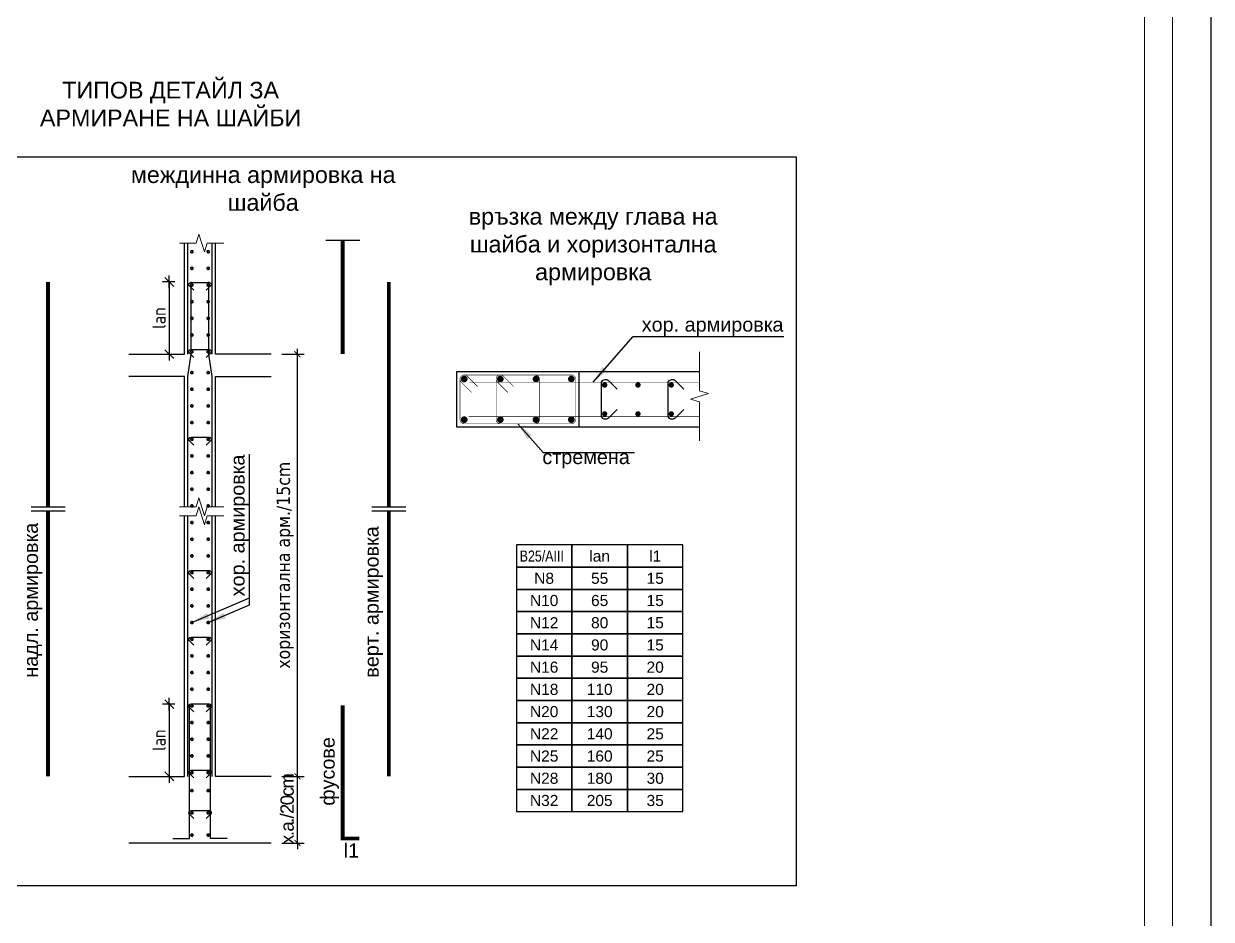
# Model space of a CAD drawing. Header units: millimetres. Extents: x 879 to 91735, y -13728 to 454.
# Drawn here: x 12829 to 13899, y -12524 to -11718 of the extents above; entities that cross this region are included whole.
import ezdxf
from ezdxf.enums import TextEntityAlignment as Align

# ---------------------------------------------------------------- set-up
doc = ezdxf.new("R2010")
doc.units = ezdxf.units.MM
doc.linetypes.add('HIDDEN', pattern=[9.525, 6.35, -3.175])
for name, color, linetype, lineweight in [('0_txt', 7, 'Continuous', 18), ('1K_koti_razrezi', 3, 'Continuous', 25), ('1K_text-koloni', 3, 'Continuous', 35), ('k_dim', 2, 'Continuous', 18), ('TABLICA', 40, 'Continuous', 30)]:
    doc.layers.add(name, color=color, linetype=linetype, lineweight=lineweight)
for name, color, linetype in [('1K_SHA', 134, 'Continuous'), ('k_arm', 40, 'Continuous'), ('k_dim_arm', 54, 'Continuous'), ('k_nadpisi', 8, 'Continuous'), ('k_punktir', 9, 'HIDDEN')]:
    doc.layers.add(name, color=color, linetype=linetype)
doc.styles.add('ARIAL', font='ARIAL.TTF')
doc.styles.add('DIM', font='romans.shx', dxfattribs={"width": 0.85})
doc.styles.get("Standard").update_dxf_attribs({"font": 'TAHOMA.TTF'})
doc.styles.add('Z1', font='ARIAL.TTF')
doc.dimstyles.new('k_x0.5', dxfattribs={"dimscale": 4.8, "dimtxt": 2.5, "dimasz": 1.125, "dimexe": 1.25, "dimexo": 2, "dimtad": 1, "dimdec": 1, "dimlfac": 0.5, "dimrnd": 0.5, "dimtxsty": 'Standard', "dimblk": 'ARCHTICK', "dimcen": 2.5, "dimdle": 1, "dimclrd": 8, "dimclre": 9, "dimclrt": 256, "dimadec": 1, "dimazin": 0, "dimtfac": 1, "dimtdec": 1, "dimtix": 1, "dimtmove": 2, "dimatfit": 3, "dimfxl": 0, "dimarcsym": 0})
doc.dimstyles.new('k_zoni', dxfattribs={"dimscale": 4, "dimtxt": 2.5, "dimasz": 4, "dimexe": 0, "dimexo": 0, "dimtad": 1, "dimdec": 1, "dimrnd": 1, "dimtxsty": 'Standard', "dimcen": 2.5, "dimse1": 1, "dimse2": 1, "dimclrd": 256, "dimclre": 8, "dimclrt": 256, "dimadec": 1, "dimazin": 0, "dimtfac": 1, "dimtdec": 1, "dimtix": 1, "dimtmove": 0, "dimatfit": 3, "dimfxl": 0, "dimarcsym": 0})
doc.dimstyles.new('RAZR1', dxfattribs={"dimtxt": 12, "dimasz": 1, "dimexe": 0.3, "dimexo": 0, "dimgap": 0, "dimtad": 0, "dimrnd": 0.1, "dimzin": 14, "dimdsep": 46, "dimtxsty": 'DIM', "dimblk": 'DIM2', "dimcen": 0.09, "dimse1": 1, "dimse2": 1, "dimclrd": 256, "dimclre": 256, "dimclrt": 41, "dimadec": 8, "dimazin": 0, "dimtfac": 2.307692, "dimtix": 1, "dimtmove": 2, "dimatfit": 3, "dimldrblk": 'DIM2', "dimfxl": 0, "dimtvp": 0.769231, "dimtolj": 1, "dimtzin": 14, "dimarcsym": 0})

# ---------------------------------------------------------------- blocks, each defined once
blk = doc.blocks.new('DIM2')
for p, q in [((-5.7, 0), (5.7, 0)), ((4, 4), (-4, -4)), ((0, -5), (0, 6))]:
    blk.add_line(p, q)
blk = doc.blocks.new('*D1716')
at = {"layer": '1K_koti_razrezi', "lineweight": -2}
blk.add_line((12960.5, -11950.9), (12960.5, -12013.9), dxfattribs=at)
at = {"layer": 'Defpoints', "color": 0}
for p in [(12980.2, -11949.9), (12960.5, -12014.9), (12974.2, -12014.9)]:
    blk.add_point(p, dxfattribs=at)
at = {"layer": '1K_koti_razrezi', "lineweight": -2}
for p, rotation in [((12960.5, -11949.9), 90), ((12960.5, -12014.9), 270)]:
    blk.add_blockref('DIM2', p, dxfattribs=dict(at, rotation=rotation))
at = {"layer": '1K_koti_razrezi', "color": 41, "insert": (12951.3, -11982.4), "char_height": 12, "attachment_point": 5, "rotation": 90, "style": 'DIM'}
blk.add_mtext('\\A1;lan', dxfattribs=at)
blk = doc.blocks.new('*D1717')
at = {"layer": '1K_koti_razrezi', "lineweight": -2}
blk.add_line((12960.5, -12330.9), (12960.5, -12393.9), dxfattribs=at)
at = {"layer": 'Defpoints', "color": 0}
for p in [(12980.2, -12329.9), (12960.5, -12394.9), (12974.2, -12394.9)]:
    blk.add_point(p, dxfattribs=at)
at = {"layer": '1K_koti_razrezi', "lineweight": -2}
for p, rotation in [((12960.5, -12329.9), 90), ((12960.5, -12394.9), 270)]:
    blk.add_blockref('DIM2', p, dxfattribs=dict(at, rotation=rotation))
at = {"layer": '1K_koti_razrezi', "color": 41, "insert": (12951.3, -12362.4), "char_height": 12, "attachment_point": 5, "rotation": 90, "style": 'DIM'}
blk.add_mtext('\\A1;lan', dxfattribs=at)
blk = doc.blocks.new('_ARCHTICK')
at = {"color": 0, "linetype": 'ByBlock', "const_width": 0.15}
blk.add_lwpolyline([(-0.5, -0.5), (0.5, 0.5)], dxfattribs=at)
blk = doc.blocks.new('*D1720')
at = {"layer": '1K_koti_razrezi', "color": 8, "lineweight": -2}
for p, q in [((13075.9, -12394.9), (13075.9, -12389.5)), ((13075.9, -12454.9), (13075.9, -12394.9)), ((13075.9, -12454.9), (13075.9, -12460.3))]:
    blk.add_line(p, q, dxfattribs=at)
at = {"layer": '1K_koti_razrezi', "color": 9, "lineweight": -2}
for p, q in [((13061.8, -12394.9), (13081.9, -12394.9)), ((13061.8, -12454.9), (13081.9, -12454.9))]:
    blk.add_line(p, q, dxfattribs=at)
at = {"layer": 'Defpoints', "color": 0}
for p in [(13052.2, -12394.9), (13075.9, -12394.9), (13052.2, -12454.9)]:
    blk.add_point(p, dxfattribs=at)
at = {"layer": '1K_koti_razrezi', "color": 8, "lineweight": -2, "xscale": 5.399999999999999, "yscale": 5.399999999999999, "zscale": 5.399999999999999}
for p, rotation in [((13075.9, -12394.9), 270), ((13075.9, -12454.9), 90)]:
    blk.add_blockref('_ARCHTICK', p, dxfattribs=dict(at, rotation=rotation))
at = {"layer": '1K_koti_razrezi', "insert": (13066.7, -12424.9), "char_height": 12, "attachment_point": 5, "rotation": 90}
blk.add_mtext('{\\fArial|b0|i0|c204|p34;\\T0.8;х.а./20cm}', dxfattribs=at)
blk = doc.blocks.new('*D1721')
at = {"layer": '1K_koti_razrezi', "color": 9, "lineweight": -2}
for p, q in [((13061.8, -12014.9), (13081.9, -12014.9)), ((13061.8, -12394.9), (13081.9, -12394.9))]:
    blk.add_line(p, q, dxfattribs=at)
at = {"layer": '1K_koti_razrezi', "color": 8, "lineweight": -2}
blk.add_line((13075.9, -12399.7), (13075.9, -12010.1), dxfattribs=at)
at = {"layer": 'Defpoints', "color": 0}
for p in [(13052.2, -12014.9), (13075.9, -12014.9), (13052.2, -12394.9)]:
    blk.add_point(p, dxfattribs=at)
at = {"layer": '1K_koti_razrezi', "color": 8, "lineweight": -2, "xscale": 5.399999999999999, "yscale": 5.399999999999999, "zscale": 5.399999999999999}
for p, rotation in [((13075.9, -12014.9), 90), ((13075.9, -12394.9), 270)]:
    blk.add_blockref('_ARCHTICK', p, dxfattribs=dict(at, rotation=rotation))
at = {"layer": '1K_koti_razrezi', "insert": (13064.9, -12204.9), "char_height": 12, "attachment_point": 5, "rotation": 90}
blk.add_mtext('{\\fTahoma|b0|i0|c204|p34;хоризонтална арм./15cm}', dxfattribs=at)

msp = doc.modelspace()

# ---------------------------------------------------------------- linework, layer by layer
at = {"layer": '0_txt'}
msp.add_lwpolyline([(7612.993, -13693.429), (13863.775, -13693.429), (13863.775, -10763.429), (7612.993, -10763.429), (7612.993, -13693.429)], dxfattribs=at)
msp.add_lwpolyline([(7637.993, -13668.429), (13838.775, -13668.429), (13838.775, -10788.429), (7637.993, -10788.429)], close=True, dxfattribs=at)
at = {"layer": '1K_SHA'}
msp.add_line((12924.237, -12454.893), (13052.237, -12454.893), dxfattribs=at)
for points in [[(12924.237, -12014.893), (12974.237, -12014.893), (12974.237, -11914.893)], [(13052.237, -12014.893), (13002.237, -12014.893), (13002.237, -11914.893)], [(12974.237, -12152.304), (12974.237, -12034.893), (12924.237, -12034.893)], [(13002.237, -12152.304), (13002.237, -12034.893), (13052.237, -12034.893)], [(13219.329, -12030.568), (13329.329, -12030.568), (13329.329, -12080.568), (13219.329, -12080.568), (13219.329, -12030.568)], [(13219.329, -12030.568), (13437.982, -12030.568)], [(13437.982, -12080.568), (13219.329, -12080.568), (13219.329, -12030.568)], [(12924.237, -12394.893), (12974.237, -12394.893), (12974.237, -12160.386)], [(13052.237, -12394.893), (13002.237, -12394.893), (13002.237, -12160.386)]]:
    msp.add_lwpolyline(points, dxfattribs=at)
at = {"layer": 'k_arm', "const_width": 3.5, "flags": 128}
for points in [[(13116.716, -12014.893), (13116.716, -11912.187)], [(12851.382, -12152.243), (12851.382, -11949.893)], [(13158.175, -12152.243), (13158.175, -11949.893)], [(12851.382, -12394.893), (12851.382, -12155.967)], [(13158.175, -12394.893), (13158.175, -12155.967)]]:
    msp.add_lwpolyline(points, dxfattribs=at)
at = {"layer": 'k_arm'}
for points in [[(12977.237, -12014.893), (12977.237, -11914.893)], [(12999.237, -12014.893), (12999.237, -11914.893)], [(12977.237, -12152.304), (12977.237, -12034.893), (12980.237, -12014.893), (12980.237, -11949.893)], [(12999.237, -12152.304), (12999.237, -12034.893), (12996.237, -12014.893), (12996.237, -11949.893)], [(12977.237, -12394.893), (12977.237, -12160.386)], [(12999.237, -12394.893), (12999.237, -12160.386)], [(12963.737, -12450.893), (12978.737, -12450.893), (12978.737, -12390.893), (12978.737, -12330.893)], [(13012.737, -12450.893), (12997.737, -12450.893), (12997.737, -12390.893), (12997.737, -12330.893)]]:
    msp.add_lwpolyline(points, dxfattribs=at)
at = {"layer": 'k_arm', "color": 4, "const_width": 1.5}
for points in [[(12980.896, -11923.596, 1), (12980.896, -11921.721, 1)], [(12995.578, -11923.596, -1), (12995.578, -11921.721, -1)], [(12980.896, -11938.596, 1), (12980.896, -11936.721, 1)], [(12995.578, -11938.596, -1), (12995.578, -11936.721, -1)], [(12980.896, -11953.596, 1), (12980.896, -11951.721, 1)], [(12995.578, -11953.596, -1), (12995.578, -11951.721, -1)], [(12980.896, -11968.596, 1), (12980.896, -11966.721, 1)], [(12995.578, -11968.596, -1), (12995.578, -11966.721, -1)], [(12980.896, -11983.596, 1), (12980.896, -11981.721, 1)], [(12995.578, -11983.596, -1), (12995.578, -11981.721, -1)], [(12980.896, -11998.596, 1), (12980.896, -11996.721, 1)], [(12995.578, -11998.596, -1), (12995.578, -11996.721, -1)], [(12980.896, -12013.596, 1), (12980.896, -12011.721, 1)], [(12995.578, -12013.596, -1), (12995.578, -12011.721, -1)], [(12980.896, -12032.445, 1), (12980.896, -12030.57, 1)], [(12995.578, -12032.445, -1), (12995.578, -12030.57, -1)], [(12980.896, -12047.445, 1), (12980.896, -12045.57, 1)], [(12995.578, -12047.445, -1), (12995.578, -12045.57, -1)], [(12980.896, -12062.445, 1), (12980.896, -12060.57, 1)], [(12995.578, -12062.445, -1), (12995.578, -12060.57, -1)], [(12980.896, -12077.445, 1), (12980.896, -12075.57, 1)], [(12995.578, -12077.445, -1), (12995.578, -12075.57, -1)], [(12980.896, -12092.445, 1), (12980.896, -12090.57, 1)], [(12995.578, -12092.445, -1), (12995.578, -12090.57, -1)], [(12980.896, -12107.445, 1), (12980.896, -12105.57, 1)], [(12995.578, -12107.445, -1), (12995.578, -12105.57, -1)], [(12980.896, -12122.445, 1), (12980.896, -12120.57, 1)], [(12995.578, -12122.445, -1), (12995.578, -12120.57, -1)], [(12980.896, -12137.445, 1), (12980.896, -12135.57, 1)], [(12995.578, -12137.445, -1), (12995.578, -12135.57, -1)], [(12980.896, -12152.445, 1), (12980.896, -12150.57, 1)], [(12995.578, -12152.445, -1), (12995.578, -12150.57, -1)], [(12980.896, -12167.445, 1), (12980.896, -12165.57, 1)], [(12995.578, -12167.445, -1), (12995.578, -12165.57, -1)], [(12980.896, -12182.445, 1), (12980.896, -12180.57, 1)], [(12995.578, -12182.445, -1), (12995.578, -12180.57, -1)], [(12980.896, -12197.445, 1), (12980.896, -12195.57, 1)], [(12995.578, -12197.445, -1), (12995.578, -12195.57, -1)], [(12980.896, -12212.445, 1), (12980.896, -12210.57, 1)], [(12995.578, -12212.445, -1), (12995.578, -12210.57, -1)], [(12980.896, -12227.445, 1), (12980.896, -12225.57, 1)], [(12995.578, -12227.445, -1), (12995.578, -12225.57, -1)], [(12980.896, -12242.445, 1), (12980.896, -12240.57, 1)], [(12995.578, -12242.445, -1), (12995.578, -12240.57, -1)], [(12980.896, -12257.445, 1), (12980.896, -12255.57, 1)], [(12995.578, -12257.445, -1), (12995.578, -12255.57, -1)], [(12980.896, -12272.445, 1), (12980.896, -12270.57, 1)], [(12995.578, -12272.445, -1), (12995.578, -12270.57, -1)], [(12980.896, -12287.445, 1), (12980.896, -12285.57, 1)], [(12995.578, -12287.445, -1), (12995.578, -12285.57, -1)], [(12980.896, -12302.445, 1), (12980.896, -12300.57, 1)], [(12995.578, -12302.445, -1), (12995.578, -12300.57, -1)], [(12980.896, -12317.445, 1), (12980.896, -12315.57, 1)], [(12995.578, -12317.445, -1), (12995.578, -12315.57, -1)], [(12980.896, -12332.445, 1), (12980.896, -12330.57, 1)], [(12995.578, -12332.445, -1), (12995.578, -12330.57, -1)], [(12980.896, -12347.445, 1), (12980.896, -12345.57, 1)], [(12995.578, -12347.445, -1), (12995.578, -12345.57, -1)], [(12980.896, -12362.445, 1), (12980.896, -12360.57, 1)], [(12995.578, -12362.445, -1), (12995.578, -12360.57, -1)], [(12980.896, -12377.445, 1), (12980.896, -12375.57, 1)], [(12995.578, -12377.445, -1), (12995.578, -12375.57, -1)], [(12980.896, -12392.445, 1), (12980.896, -12390.57, 1)], [(12995.578, -12392.445, -1), (12995.578, -12390.57, -1)], [(12980.896, -12408.691, 1), (12980.896, -12406.816, 1)], [(12995.578, -12408.691, -1), (12995.578, -12406.816, -1)], [(12980.896, -12428.691, 1), (12980.896, -12426.816, 1)], [(12995.578, -12428.691, -1), (12995.578, -12426.816, -1)], [(12980.896, -12448.691, 1), (12980.896, -12446.816, 1)], [(12995.578, -12448.691, -1), (12995.578, -12446.816, -1)]]:
    msp.add_lwpolyline(points, format="xyb", close=True, dxfattribs=at)
at = {"layer": 'k_arm'}
for points in [[(12982.635, -11957.322), (12978.776, -11953.463, -0.66817864), (12980.102, -11950.262), (12996.352, -11950.262, -0.66817864), (12997.678, -11953.463), (12993.819, -11957.322)], [(12982.635, -12017.812), (12978.776, -12013.953, -0.66817864), (12980.102, -12010.752), (12996.352, -12010.752, -0.66817864), (12997.678, -12013.953), (12993.819, -12017.812)], [(12982.635, -12096.748), (12978.776, -12092.889, -0.66817864), (12980.102, -12089.688), (12996.352, -12089.688, -0.66817864), (12997.678, -12092.889), (12993.819, -12096.748)], [(12982.635, -12216.783), (12978.776, -12212.925, -0.66817864), (12980.102, -12209.724), (12996.352, -12209.724, -0.66817864), (12997.678, -12212.925), (12993.819, -12216.783)], [(12982.635, -12276.801), (12978.776, -12272.943, -0.66817864), (12980.102, -12269.742), (12996.352, -12269.742, -0.66817864), (12997.678, -12272.943), (12993.819, -12276.801)], [(12982.635, -12336.819), (12978.776, -12332.96, -0.66817864), (12980.102, -12329.76), (12996.352, -12329.76, -0.66817864), (12997.678, -12332.96), (12993.819, -12336.819)], [(12982.635, -12396.26), (12978.776, -12392.401, -0.66817864), (12980.102, -12389.2), (12996.352, -12389.2, -0.66817864), (12997.678, -12392.401), (12993.819, -12396.26)], [(12982.635, -12432.726), (12978.776, -12428.867, -0.66817864), (12980.102, -12425.666), (12996.352, -12425.666, -0.66817864), (12997.678, -12428.867), (12993.819, -12432.726)]]:
    msp.add_lwpolyline(points, format="xyb", dxfattribs=at)
at = {"layer": 'k_arm', "color": 2}
for points, const_width in [([(13226.079, -12033.568), (13322.579, -12033.568, -0.41421356), (13326.329, -12037.318), (13326.329, -12073.818, -0.41421356), (13322.579, -12077.568), (13226.079, -12077.568, -0.41421356), (13222.329, -12073.818), (13222.329, -12037.318, -0.41421356)], 0.5), ([(13224.598, -12037.287, -1), (13227.598, -12037.287, -1)], 3), ([(13258.579, -12033.568), (13290.079, -12033.568, -0.41421356), (13293.829, -12037.318), (13293.829, -12073.818, -0.41421356), (13290.079, -12077.568), (13258.579, -12077.568, -0.41421356), (13254.829, -12073.818), (13254.829, -12037.318, -0.41421356)], 0.5), ([(13257.1, -12037.287, -1), (13260.1, -12037.287, -1)], 3), ([(13289.234, -12037.287, -1), (13292.234, -12037.287, -1)], 3), ([(13324.061, -12037.287, 1), (13321.061, -12037.287, 1)], 3), ([(13224.598, -12073.849, 1), (13227.598, -12073.849, 1)], 3), ([(13257.1, -12073.849, 1), (13260.1, -12073.849, 1)], 3), ([(13289.234, -12073.849, 1), (13292.234, -12073.849, 1)], 3), ([(13324.061, -12073.849, -1), (13321.061, -12073.849, -1)], 3)]:
    msp.add_lwpolyline(points, format="xyb", close=True, dxfattribs=dict(at, const_width=const_width))
at = {"layer": 'k_arm', "color": 2, "const_width": 0.5}
for points in [[(13238.156, -12044.091), (13228.731, -12034.666, 1), (13223.428, -12039.97), (13232.853, -12049.394)], [(13270.656, -12044.091), (13261.231, -12034.666, 1), (13255.928, -12039.97), (13265.353, -12049.394)]]:
    msp.add_lwpolyline(points, format="xyb", dxfattribs=at)
for points in [[(13230.047, -12040.067), (13437.982, -12040.071)], [(13230.047, -12071.069), (13437.982, -12071.064)]]:
    msp.add_lwpolyline(points, dxfattribs=at)
at = {"layer": 'k_arm', "color": 2}
for points in [[(13363.813, -12064.752), (13356.096, -12072.47, -0.66817864), (13349.694, -12069.818), (13349.694, -12041.318, -0.66817864), (13356.096, -12038.666), (13363.813, -12046.384)], [(13423.813, -12064.752), (13416.096, -12072.47, -0.66817864), (13409.694, -12069.818), (13409.694, -12041.318, -0.66817864), (13416.096, -12038.666), (13423.813, -12046.384)]]:
    msp.add_lwpolyline(points, format="xyb", dxfattribs=at)
at = {"layer": 'k_arm', "const_width": 2.4, "flags": 128}
for points in [[(13351.357, -12042.644, 1), (13353.757, -12042.644, 1)], [(13381.357, -12042.644, 1), (13383.757, -12042.644, 1)], [(13411.357, -12042.644, 1), (13413.757, -12042.644, 1)], [(13351.357, -12068.644, -1), (13353.757, -12068.644, -1)], [(13381.357, -12068.644, -1), (13383.757, -12068.644, -1)], [(13411.357, -12068.644, -1), (13413.757, -12068.644, -1)]]:
    msp.add_lwpolyline(points, format="xyb", close=True, dxfattribs=at)
at = {"layer": 'k_arm', "const_width": 3.5}
msp.add_lwpolyline([(13131.716, -12450.893), (13116.716, -12450.893), (13116.716, -12390.893), (13116.716, -12330.893)], dxfattribs=at)
at = {"layer": 'k_dim'}
for points in [[(13009.737, -11914.893), (12994.737, -11914.893), (12992.237, -11922.893), (12987.237, -11906.893), (12984.737, -11914.893), (12969.737, -11914.893)], [(13437.982, -12092.906), (13437.982, -12057.906), (13429.982, -12055.406), (13445.982, -12050.406), (13437.982, -12047.906), (13437.982, -12012.906)], [(13009.737, -12152.304), (12994.737, -12152.304), (12992.237, -12160.304), (12987.237, -12144.304), (12984.737, -12152.304), (12969.737, -12152.304)], [(13009.737, -12160.386), (12994.737, -12160.386), (12992.237, -12168.386), (12987.237, -12152.386), (12984.737, -12160.386), (12969.737, -12160.386)]]:
    msp.add_lwpolyline(points, dxfattribs=at)
at = {"layer": 'k_nadpisi'}
for points in [[(12456.512, -11837.223), (13524.904, -11837.223), (13524.904, -12493.517), (12456.512, -12493.517)], [(13273.062, -12206.618), (13323.062, -12206.618), (13323.062, -12186.618), (13273.062, -12186.618)], [(13323.062, -12206.618), (13373.062, -12206.618), (13373.062, -12186.618), (13323.062, -12186.618)], [(13373.062, -12206.618), (13423.062, -12206.618), (13423.062, -12186.618), (13373.062, -12186.618)], [(13273.062, -12226.618), (13323.062, -12226.618), (13323.062, -12206.618), (13273.062, -12206.618)], [(13323.062, -12226.618), (13373.062, -12226.618), (13373.062, -12206.618), (13323.062, -12206.618)], [(13373.062, -12226.618), (13423.062, -12226.618), (13423.062, -12206.618), (13373.062, -12206.618)], [(13273.062, -12246.618), (13323.062, -12246.618), (13323.062, -12226.618), (13273.062, -12226.618)], [(13323.062, -12246.618), (13373.062, -12246.618), (13373.062, -12226.618), (13323.062, -12226.618)], [(13373.062, -12246.618), (13423.062, -12246.618), (13423.062, -12226.618), (13373.062, -12226.618)], [(13273.062, -12266.618), (13323.062, -12266.618), (13323.062, -12246.618), (13273.062, -12246.618)], [(13323.062, -12266.618), (13373.062, -12266.618), (13373.062, -12246.618), (13323.062, -12246.618)], [(13373.062, -12266.618), (13423.062, -12266.618), (13423.062, -12246.618), (13373.062, -12246.618)], [(13273.062, -12286.618), (13323.062, -12286.618), (13323.062, -12266.618), (13273.062, -12266.618)], [(13323.062, -12286.618), (13373.062, -12286.618), (13373.062, -12266.618), (13323.062, -12266.618)], [(13373.062, -12286.618), (13423.062, -12286.618), (13423.062, -12266.618), (13373.062, -12266.618)], [(13273.062, -12306.618), (13323.062, -12306.618), (13323.062, -12286.618), (13273.062, -12286.618)], [(13323.062, -12306.618), (13373.062, -12306.618), (13373.062, -12286.618), (13323.062, -12286.618)], [(13373.062, -12306.618), (13423.062, -12306.618), (13423.062, -12286.618), (13373.062, -12286.618)], [(13273.062, -12326.618), (13323.062, -12326.618), (13323.062, -12306.618), (13273.062, -12306.618)], [(13323.062, -12326.618), (13373.062, -12326.618), (13373.062, -12306.618), (13323.062, -12306.618)], [(13373.062, -12326.618), (13423.062, -12326.618), (13423.062, -12306.618), (13373.062, -12306.618)], [(13273.062, -12346.618), (13323.062, -12346.618), (13323.062, -12326.618), (13273.062, -12326.618)], [(13323.062, -12346.618), (13373.062, -12346.618), (13373.062, -12326.618), (13323.062, -12326.618)], [(13373.062, -12346.618), (13423.062, -12346.618), (13423.062, -12326.618), (13373.062, -12326.618)], [(13273.062, -12366.618), (13323.062, -12366.618), (13323.062, -12346.618), (13273.062, -12346.618)], [(13323.062, -12366.618), (13373.062, -12366.618), (13373.062, -12346.618), (13323.062, -12346.618)], [(13373.062, -12366.618), (13423.062, -12366.618), (13423.062, -12346.618), (13373.062, -12346.618)], [(13273.062, -12386.618), (13323.062, -12386.618), (13323.062, -12366.618), (13273.062, -12366.618)], [(13323.062, -12386.618), (13373.062, -12386.618), (13373.062, -12366.618), (13323.062, -12366.618)], [(13373.062, -12386.618), (13423.062, -12386.618), (13423.062, -12366.618), (13373.062, -12366.618)], [(13273.062, -12406.618), (13323.062, -12406.618), (13323.062, -12386.618), (13273.062, -12386.618)], [(13323.062, -12406.618), (13373.062, -12406.618), (13373.062, -12386.618), (13323.062, -12386.618)], [(13373.062, -12406.618), (13423.062, -12406.618), (13423.062, -12386.618), (13373.062, -12386.618)], [(13273.062, -12426.618), (13323.062, -12426.618), (13323.062, -12406.618), (13273.062, -12406.618)], [(13323.062, -12426.618), (13373.062, -12426.618), (13373.062, -12406.618), (13323.062, -12406.618)], [(13373.062, -12426.618), (13423.062, -12426.618), (13423.062, -12406.618), (13373.062, -12406.618)]]:
    msp.add_lwpolyline(points, close=True, dxfattribs=at)
at = {"layer": 'k_punktir', "linetype": 'ByBlock'}
for p, q in [((13101.43, -11912.187), (13132.003, -11912.187)), ((12836.095, -12152.243), (12866.668, -12152.243)), ((12836.095, -12155.967), (12866.668, -12155.967)), ((13142.888, -12152.243), (13173.461, -12152.243)), ((13142.888, -12155.967), (13173.461, -12155.967))]:
    msp.add_line(p, q, dxfattribs=at)
at = {"layer": 'TABLICA'}
msp.add_lwpolyline([(7527.993, -13728.429), (13898.775, -13728.429), (13898.775, -10728.429), (7527.993, -10728.429)], close=True, dxfattribs=at)

# ---------------------------------------------------------------- texts
at = {"layer": '1K_text-koloni', "style": 'Z1', "width": 0.8}
msp.add_text('B25/AIII', height=10, dxfattribs=at).set_placement((13295.935, -12196.618), align=Align.MIDDLE_CENTER)
at = {"layer": '1K_text-koloni', "style": 'Z1'}
for s, p in [('lan', (13348.062, -12196.618)), ('l1', (13398.062, -12196.618)), ('N8', (13298.062, -12216.618)), ('55', (13348.062, -12216.618)), ('15', (13398.062, -12216.618)), ('N10', (13298.062, -12236.618)), ('65', (13348.062, -12236.618)), ('15', (13398.062, -12236.618)), ('N12', (13298.062, -12256.618)), ('80', (13348.062, -12256.618)), ('15', (13398.062, -12256.618)), ('N14', (13298.062, -12276.618)), ('90', (13348.062, -12276.618)), ('15', (13398.062, -12276.618)), ('N16', (13298.062, -12296.618)), ('95', (13348.062, -12296.618)), ('20', (13398.062, -12296.618)), ('N18', (13298.062, -12316.618)), ('110', (13348.062, -12316.618)), ('20', (13398.062, -12316.618)), ('N20', (13298.062, -12336.618)), ('130', (13348.062, -12336.618)), ('20', (13398.062, -12336.618)), ('N22', (13298.062, -12356.618)), ('140', (13348.062, -12356.618)), ('25', (13398.062, -12356.618)), ('N25', (13298.062, -12376.618)), ('160', (13348.062, -12376.618)), ('25', (13398.062, -12376.618)), ('N28', (13298.062, -12396.618)), ('180', (13348.062, -12396.618)), ('30', (13398.062, -12396.618)), ('N32', (13298.062, -12416.618)), ('205', (13348.062, -12416.618)), ('35', (13398.062, -12416.618))]:
    msp.add_text(s, height=10, dxfattribs=at).set_placement(p, align=Align.MIDDLE_CENTER)
at = {"layer": '1K_text-koloni', "char_height": 15, "width": 244.42224, "attachment_point": 2, "style": 'Z1'}
for s, insert in [('{\\fArial|b0|i0|c204|p34;ТИПОВ} {\\fArial|b0|i0|c204|p34;ДЕТАЙЛ} {\\fArial|b0|i0|c204|p34;ЗА} {\\fArial|b0|i0|c204|p34;АРМИРАНЕ} {\\fArial|b0|i0|c204|p34;НА} {\\fArial|b0|i0|c204|p34;ШАЙБИ}', (12961.711, -11769.74)), ('{\\fArial|b0|i0|c204|p34;междинна армировка на шайба}', (13045.123, -11845.84)), ('{\\fArial|b0|i0|c204|p34;връзка между глава на шайба и хоризонтална армировка}', (13342.264, -11883.364))]:
    msp.add_mtext(s, dxfattribs=dict(at, insert=insert))
at = {"layer": 'k_nadpisi', "style": 'ARIAL'}
for s, p in [('хор. армировка', (13449.757, -11988.223)), ('стремена', (13335.836, -12107.472))]:
    msp.add_text(s, height=12.75, dxfattribs=at).set_placement(p, align=Align.MIDDLE_CENTER)
msp.add_text('хор. армировка', height=12.75, rotation=90, dxfattribs=at).set_placement((13021.946, -12169.086), align=Align.MIDDLE_CENTER)
for s, p in [('надл. армировка', (12842.235, -12306.108)), ('верт. армировка', (13149.028, -12306.108)), ('фусове', (13109.427, -12421.321))]:
    msp.add_text(s, height=12.75, rotation=90, dxfattribs=at).set_placement(p)
msp.add_text('l1', height=12.75, dxfattribs=at).set_placement((13117.594, -12468.08))

# ---------------------------------------------------------------- dimensions: what is measured, and where the dimension line sits
at = {"layer": '1K_koti_razrezi'}
for base, p1, p2, text, dimstyle, picture, middle in [((12960.5, -12014.893), (12980.237, -11949.893), (12974.237, -12014.893), 'lan', 'RAZR1', '*D1716', (12951.269, -11982.393)), ((13075.855, -12014.893), (13052.237, -12394.893), (13052.237, -12014.893), '{\\fTahoma|b0|i0|c204|p34;хоризонтална арм./15cm}', 'k_x0.5', '*D1721', (13064.925, -12204.893)), ((12960.5, -12394.893), (12980.237, -12329.893), (12974.237, -12394.893), 'lan', 'RAZR1', '*D1717', (12951.269, -12362.393)), ((13075.855, -12394.893), (13052.237, -12454.893), (13052.237, -12394.893), '{\\fArial|b0|i0|c204|p34;\\T0.8;х.а./20cm}', 'k_x0.5', '*D1720', (13066.651, -12424.893))]:
    dim = msp.add_linear_dim(base=base, p1=p1, p2=p2, angle=90, text=text, dimstyle=dimstyle, dxfattribs=at)
    dim.commit()
    dim.dimension.update_dxf_attribs({"geometry": picture, "text_midpoint": middle})

# ---------------------------------------------------------------- leaders
at = {"layer": 'k_dim_arm'}
for points in [[(13342.102, -12040.07), (13378.274, -11999.11), (13513.961, -11999.11)], [(13274.329, -12077.568), (13297.169, -12103.43), (13379.354, -12103.43)], [(12995.578, -12256.507), (13032.833, -12240.569), (13032.833, -12104.882)], [(12980.896, -12256.507), (13032.833, -12234.287), (13032.833, -12222.419)]]:
    msp.add_leader(points, dimstyle='k_zoni', override={"dimtad": 0, "dimtxsty": 'ARIAL'}, dxfattribs=at)

doc.saveas('drawing.dxf')
